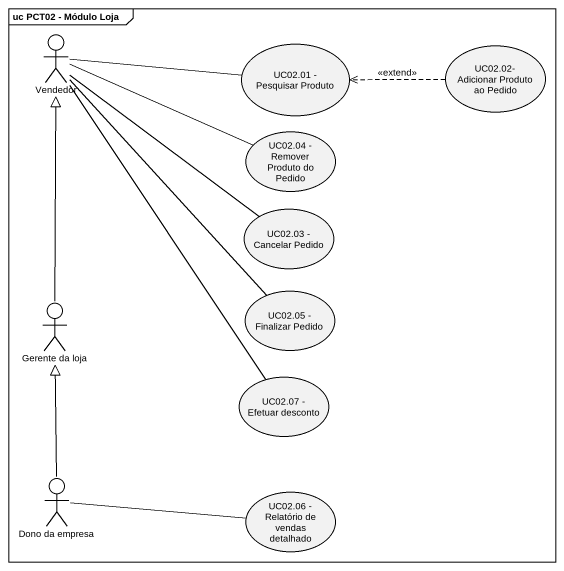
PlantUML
@startuml
mainframe uc PCT02 - Módulo Loja
actor Vendedor
usecase "UC02.01 - Pesquisar Produto" as UC02_01_Pesquisar_Produto
usecase "UC02.02- Adicionar Produto ao Pedido" as UC02_02_Adicionar_Produto
usecase "UC02.04 - Remover Produto do Pedido" as UC02_04_Remover_Produto_do
usecase "UC02.03 - Cancelar Pedido" as UC02_03_Cancelar_Pedido
actor "Gerente da loja" as Gerente_da_loja
usecase "UC02.05 - Finalizar Pedido" as UC02_05_Finalizar_Pedido
usecase "UC02.07 - Efetuar desconto" as UC02_07_Efetuar_desconto
actor "Dono da empresa" as Dono_da_empresa
usecase "UC02.06 - Relatório de vendas detalhado" as UC02_06_Relatório_de_vendas
Vendedor -right- UC02_01_Pesquisar_Produto
Vendedor -right- UC02_04_Remover_Produto_do
Vendedor -- UC02_03_Cancelar_Pedido
Vendedor -- UC02_05_Finalizar_Pedido
Vendedor -- UC02_07_Efetuar_desconto
UC02_02_Adicionar_Produto .left.> UC02_01_Pesquisar_Produto : <<extend>>
Gerente_da_loja -up-|> Vendedor
Dono_da_empresa -up-|> Gerente_da_loja
Dono_da_empresa -right- UC02_06_Relatório_de_vendas
@enduml
